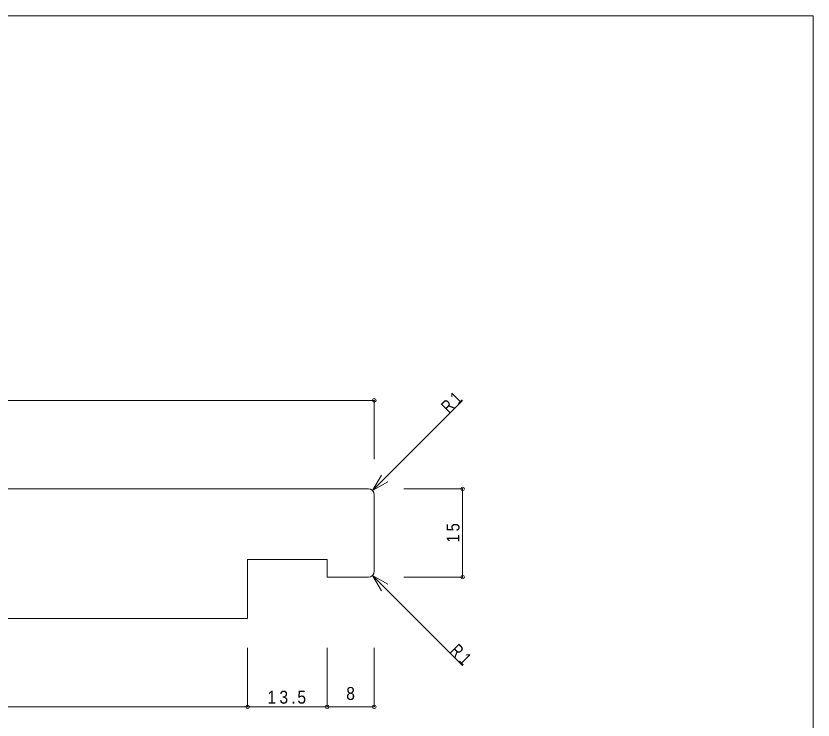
# Model space of a CAD drawing. Units: millimetres on the paper. Extents: x -141 to 141, y -98 to 98.
# Drawn here: x 5.7 to 141, y -22 to 97.5 of the extents above; entities that cross this region are included whole.
import ezdxf
from ezdxf.enums import TextEntityAlignment as Align

# ---------------------------------------------------------------- set-up
doc = ezdxf.new("R2010")
doc.units = ezdxf.units.MM
doc.header["$PDMODE"] = 32
doc.header["$PDSIZE"] = 0.6
for name, color, linetype, lineweight in [('0-0_ＫＢ製品', 2, 'Continuous', 9), ('0-3_寸法', 4, 'Continuous', 9), ('0-4_引出線字', 4, 'Continuous', 9), ('F-0_図面枠', 5, 'Continuous', 9)]:
    doc.layers.add(name, color=color, linetype=linetype, lineweight=lineweight)
doc.layers.add('0-5_文字', color=7, linetype='Continuous')
doc.styles.add('HGｺﾞｼｯｸM', font='')
doc.styles.get('HGｺﾞｼｯｸM').set_extended_font_data('HGｺﾞｼｯｸM')

msp = doc.modelspace()

# ---------------------------------------------------------------- linework, layer by layer
at = {"layer": '0-0_ＫＢ製品'}
for p, q in [((65.5, 17.25), (-65.5, 17.25)), ((66.5, 3.25), (66.5, 16.25)), ((58.5, 5.25), (58.5, 2.25)), ((65.5, 2.25), (58.5, 2.25))]:
    msp.add_line(p, q, dxfattribs=at)
msp.add_lwpolyline([(58.5, 5.25), (45, 5.25), (45, -4.75), (-45, -4.75)], dxfattribs=at)
for centre, start, end in [((65.5, 16.25), 0, 90), ((65.5, 3.25), 270, 0)]:
    msp.add_arc(centre, 1, start, end, dxfattribs=at)
at = {"layer": '0-3_寸法'}
for p, q in [((-66.5, 32.25), (66.5, 32.25)), ((66.5, 32.25), (66.5, 22.25)), ((81.5, 17.25), (71.5, 17.25)), ((81.5, 17.25), (81.5, 2.25)), ((81.5, 2.25), (71.5, 2.25)), ((45, -19.75), (45, -9.75)), ((58.5, -19.75), (58.5, -9.75)), ((66.5, -19.75), (66.5, -9.75)), ((-45, -19.75), (45, -19.75)), ((45, -19.75), (58.5, -19.75)), ((58.5, -19.75), (66.5, -19.75))]:
    msp.add_line(p, q, dxfattribs=at)
for p in [(66.5, 32.25), (81.5, 17.25), (81.5, 2.25), (45, -19.75), (58.5, -19.75), (66.5, -19.75)]:
    msp.add_point(p, dxfattribs=at)
at = {"layer": '0-4_引出線字'}
for p, q in [((66.207, 16.957), (81.5, 32.25)), ((66.207, 16.957), (67.707, 19.555)), ((66.207, 16.957), (68.805, 18.457)), ((66.207, 2.543), (81.5, -12.75)), ((66.207, 2.543), (68.805, 1.043)), ((66.207, 2.543), (67.707, -0.055))]:
    msp.add_line(p, q, dxfattribs=at)
at = {"layer": 'F-0_図面枠'}
for p, q in [((-141, 97.5), (141, 97.5)), ((141, 97.5), (141, -97.5))]:
    msp.add_line(p, q, dxfattribs=at)

# ---------------------------------------------------------------- texts
at = {"layer": '0-3_寸法', "color": 7, "style": 'HGｺﾞｼｯｸM', "width": 0.9}
msp.add_text('8', height=2.199, dxfattribs=at).set_placement((61.75, -19.25), align=Align.BOTTOM_LEFT)
at = {"layer": '0-3_寸法', "color": 7, "insert": (81, 8.125), "char_height": 2.199, "attachment_point": 7, "rotation": 90, "style": 'HGｺﾞｼｯｸM'}
msp.add_mtext('\\T1.36;\\W0.85;15', dxfattribs=at)
at = {"layer": '0-3_寸法', "color": 7, "insert": (48.375, -19.25), "char_height": 2.199, "attachment_point": 7, "style": 'HGｺﾞｼｯｸM'}
msp.add_mtext('\\T1.38;\\W0.9;13.5', dxfattribs=at)
at = {"layer": '0-5_文字', "char_height": 2.199, "attachment_point": 7, "style": 'HGｺﾞｼｯｸM'}
for insert, rotation in [((79.202, 29.952), 45), ((79.202, -10.452), 315)]:
    msp.add_mtext('\\T1.36;\\W0.75;R1', dxfattribs=dict(at, insert=insert, rotation=rotation))

doc.saveas('drawing.dxf')
